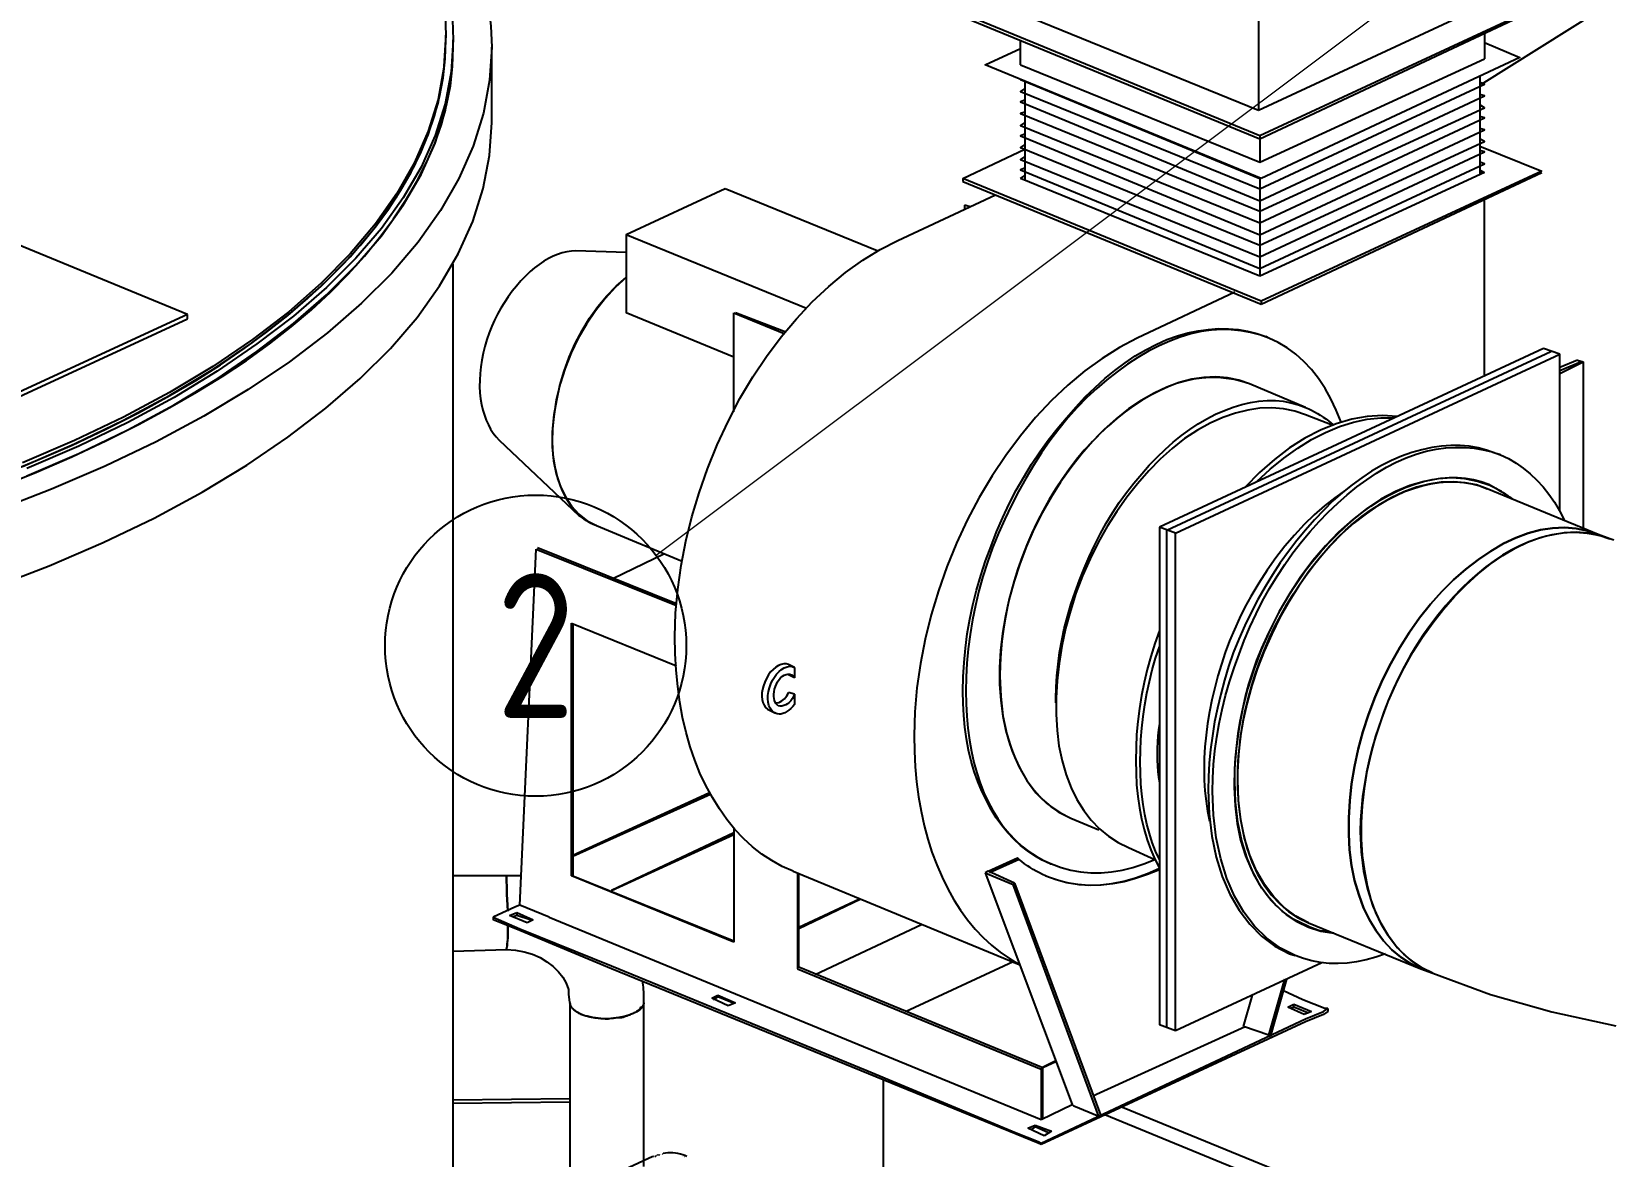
# Model space of a CAD drawing. Header units: metres. Extents: x 20 to 415, y 5 to 292.
# Drawn here: x 280.29 to 307.57, y 180.46 to 199.88 of the extents above; entities that cross this region are included whole.
import ezdxf
from ezdxf.enums import TextEntityAlignment as Align

# ---------------------------------------------------------------- set-up
doc = ezdxf.new("R2010")
doc.units = ezdxf.units.M
for name, color, linetype in [('АРМАТУРА', 8, 'Continuous'), ('ВОЗДУХОВОДЫ', 7, 'Continuous'), ('ИЗОЛЯЦИЯ', 3, 'Continuous'), ('ОБОЗНАЧЕНИЯ', 7, 'Continuous'), ('ОБОРУДОВАНИЕ', 8, 'Continuous'), ('ПОЗИЦИИ', 1, 'Continuous')]:
    doc.layers.add(name, color=color, linetype=linetype)
doc.styles.add('GOST', font='isocpeur.ttf')

msp = doc.modelspace()

# ---------------------------------------------------------------- linework, layer by layer
at = {"layer": 'АРМАТУРА'}
for points in [[(301.495, 198.082), (296.215, 200.25)], [(301.47, 198.515), (297.21, 200.25)], [(305.474, 200.378), (301.47, 198.515)], [(306.444, 200.378), (301.495, 198.082)], [(301.495, 198.031), (306.444, 200.352)], [(296.215, 200.199), (301.495, 198.031)], [(301.47, 200.224), (301.47, 198.515)], [(301.495, 198.082), (301.495, 198.031)], [(296.368, 197.342), (297.44, 197.852)], [(305.296, 197.903), (306.367, 197.47)], [(296.368, 197.342), (296.368, 197.291)], [(301.521, 195.225), (296.368, 197.342)], [(296.368, 197.291), (301.521, 195.174)], [(297.363, 197.342), (297.44, 197.393)], [(301.495, 195.659), (297.363, 197.342)], [(305.372, 197.444), (301.495, 195.659)], [(306.367, 197.47), (301.521, 195.225)], [(301.521, 195.174), (306.367, 197.444)], [(305.296, 197.495), (305.372, 197.444)], [(305.347, 197.444), (305.296, 197.444)], [(292.262, 197.164), (290.553, 196.373), (290.553, 195.021)], [(294.889, 196.092), (292.262, 197.164)], [(295.246, 196.271), (296.93, 197.062)], [(305.372, 193.95), (305.372, 196.985)], [(296.47, 196.858), (296.394, 196.883)], [(296.394, 196.883), (296.394, 196.806)], [(296.419, 196.883), (296.496, 196.858)], [(293.665, 195.098), (290.553, 196.373)], [(291.394, 189.435), (291.407, 189.837), (291.443, 190.247), (291.502, 190.661), (291.584, 191.079), (291.688, 191.498), (291.813, 191.916), (291.959, 192.332), (292.126, 192.742), (292.312, 193.146), (292.517, 193.542), (292.739, 193.916), (292.977, 194.271), (293.228, 194.607), (293.492, 194.921), (293.767, 195.212), (294.05, 195.479), (294.342, 195.72), (294.639, 195.933), (294.941, 196.117), (295.246, 196.271)], [(289.686, 196.092), (289.608, 196.088), (289.53, 196.077), (289.45, 196.059), (289.37, 196.033), (289.29, 196), (289.21, 195.96), (289.13, 195.913), (289.05, 195.86), (288.972, 195.801), (288.895, 195.735), (288.812, 195.656), (288.733, 195.573), (288.657, 195.486), (288.584, 195.396), (288.515, 195.302), (288.45, 195.204), (288.389, 195.105), (288.332, 195.002), (288.28, 194.898), (288.232, 194.791), (288.188, 194.676), (288.149, 194.56), (288.115, 194.442), (288.086, 194.325), (288.063, 194.208), (288.044, 194.092), (288.031, 193.977), (288.024, 193.863), (288.023, 193.752), (288.028, 193.644), (288.038, 193.539), (288.055, 193.439), (288.077, 193.344), (288.104, 193.254), (288.136, 193.169), (288.173, 193.089), (288.213, 193.015), (288.259, 192.946), (288.307, 192.884), (288.359, 192.827)], [(290.553, 196.067), (289.686, 196.092)], [(290.553, 195.633), (290.366, 195.461), (290.188, 195.269), (290.021, 195.057), (289.867, 194.83), (289.727, 194.587), (289.603, 194.333), (289.497, 194.068), (289.411, 193.796), (289.345, 193.518), (289.303, 193.235), (289.277, 192.966), (289.277, 192.709), (289.3, 192.466), (289.347, 192.24), (289.415, 192.034), (289.503, 191.847), (289.611, 191.683), (289.738, 191.544), (289.882, 191.432), (290.043, 191.348)], [(290.553, 195.633), (290.366, 195.461), (290.188, 195.269), (290.021, 195.057), (289.867, 194.83), (289.727, 194.587), (289.603, 194.333), (289.497, 194.068), (289.411, 193.796), (289.345, 193.518), (289.303, 193.235), (289.277, 192.966), (289.277, 192.709), (289.3, 192.466), (289.347, 192.24), (289.415, 192.034), (289.503, 191.847), (289.611, 191.683), (289.738, 191.544), (289.882, 191.432), (290.043, 191.348)], [(289.737, 191.526), (289.622, 191.659), (289.523, 191.809), (289.44, 191.977), (289.374, 192.161), (289.325, 192.359), (289.294, 192.57), (289.281, 192.792), (289.286, 193.025), (289.31, 193.267), (289.354, 193.516), (289.409, 193.768), (289.481, 194.015), (289.569, 194.258), (289.673, 194.493), (289.791, 194.718), (289.921, 194.932), (290.064, 195.132), (290.218, 195.318), (290.381, 195.485), (290.553, 195.633)], [(301.062, 195.378), (299.378, 194.587)], [(301.521, 195.225), (301.521, 195.174)], [(292.415, 194.256), (290.553, 195.021)], [(292.415, 195.021), (293.282, 194.664)], [(292.415, 193.312), (292.415, 195.021)], [(293.308, 194.689), (292.44, 195.021)], [(299.378, 194.587), (299.073, 194.427), (298.771, 194.237), (298.474, 194.02), (298.182, 193.776), (297.899, 193.507), (297.624, 193.214), (297.361, 192.899), (297.109, 192.562), (296.871, 192.207), (296.649, 191.833), (296.444, 191.444), (296.258, 191.046), (296.092, 190.639), (295.945, 190.225), (295.82, 189.808), (295.716, 189.388), (295.634, 188.968), (295.575, 188.55), (295.539, 188.135), (295.527, 187.726)], [(296.368, 188.491), (296.373, 188.737), (296.387, 188.984), (296.41, 189.232), (296.444, 189.481), (296.487, 189.732), (296.539, 189.983), (296.602, 190.234), (296.675, 190.486), (296.759, 190.738), (296.853, 190.991), (296.949, 191.241), (297.055, 191.486), (297.168, 191.726), (297.289, 191.959), (297.418, 192.187), (297.553, 192.407), (297.695, 192.62), (297.842, 192.825), (297.996, 193.022), (298.154, 193.21), (298.316, 193.396), (298.481, 193.571), (298.649, 193.735), (298.82, 193.888), (298.993, 194.03), (299.168, 194.16), (299.345, 194.278), (299.524, 194.385), (299.706, 194.479), (299.888, 194.562), (300.071, 194.625), (300.252, 194.675), (300.431, 194.713), (300.607, 194.738), (300.781, 194.75), (300.952, 194.749), (301.119, 194.735), (301.283, 194.708), (301.442, 194.667), (301.597, 194.613)], [(296.368, 188.491), (296.373, 188.737), (296.387, 188.984), (296.41, 189.232), (296.444, 189.481), (296.487, 189.732), (296.539, 189.983), (296.602, 190.234), (296.675, 190.486), (296.759, 190.738), (296.853, 190.991), (296.949, 191.241), (297.055, 191.486), (297.168, 191.726), (297.289, 191.959), (297.418, 192.187), (297.553, 192.407), (297.695, 192.62), (297.842, 192.825), (297.996, 193.022), (298.154, 193.21), (298.316, 193.396), (298.481, 193.571), (298.649, 193.735), (298.82, 193.888), (298.993, 194.03), (299.168, 194.16), (299.345, 194.278), (299.524, 194.385), (299.706, 194.479), (299.888, 194.562), (300.071, 194.625), (300.252, 194.675), (300.431, 194.713), (300.607, 194.738), (300.781, 194.75), (300.952, 194.749), (301.119, 194.735), (301.283, 194.708), (301.442, 194.667), (301.597, 194.613)], [(301.648, 194.587), (301.493, 194.642), (301.334, 194.685), (301.17, 194.715), (301.003, 194.731), (300.832, 194.734), (300.658, 194.723), (300.482, 194.699), (300.303, 194.659), (300.122, 194.605), (299.939, 194.536), (299.756, 194.454), (299.573, 194.359), (299.39, 194.253), (299.21, 194.136), (299.031, 194.007), (298.854, 193.868), (298.68, 193.718), (298.509, 193.559), (298.342, 193.389), (298.179, 193.21), (298.022, 193.015), (297.87, 192.813), (297.725, 192.603), (297.586, 192.387), (297.452, 192.164), (297.325, 191.935), (297.205, 191.701), (297.09, 191.461), (296.981, 191.216), (296.879, 190.965), (296.791, 190.719), (296.713, 190.47), (296.644, 190.221), (296.585, 189.97), (296.534, 189.719), (296.493, 189.469), (296.461, 189.22), (296.438, 188.974), (296.424, 188.731), (296.419, 188.491)], [(301.648, 194.587), (301.597, 194.613)], [(302.898, 193.133), (302.816, 193.342), (302.724, 193.537), (302.622, 193.719), (302.51, 193.888), (302.388, 194.042), (302.257, 194.182), (302.118, 194.307), (301.97, 194.417), (301.813, 194.51), (301.648, 194.587)], [(301.317, 193.797), (301.13, 193.861), (300.935, 193.901), (300.735, 193.917), (300.529, 193.909), (300.319, 193.876), (300.105, 193.821), (299.888, 193.741), (299.668, 193.638), (299.447, 193.512), (299.225, 193.363), (299.014, 193.193), (298.807, 193.006), (298.607, 192.802), (298.415, 192.583), (298.23, 192.349), (298.055, 192.101), (297.89, 191.841), (297.736, 191.568), (297.595, 191.285), (297.465, 190.991), (297.35, 190.691), (297.251, 190.39), (297.168, 190.087), (297.101, 189.786), (297.051, 189.486), (297.017, 189.189), (297.001, 188.897), (297.001, 188.61), (297.02, 188.33), (297.057, 188.058), (297.111, 187.804), (297.179, 187.566), (297.262, 187.343), (297.36, 187.137), (297.472, 186.948), (297.597, 186.778), (297.736, 186.626), (297.888, 186.495), (298.053, 186.386), (298.23, 186.298)], [(301.317, 193.797), (301.185, 193.838), (301.051, 193.87), (300.914, 193.892), (300.775, 193.904), (300.634, 193.905), (300.492, 193.896), (300.349, 193.876), (300.204, 193.844), (300.059, 193.801), (299.914, 193.746), (299.762, 193.679), (299.611, 193.602), (299.462, 193.515), (299.314, 193.418), (299.168, 193.312), (299.023, 193.196), (298.88, 193.072), (298.739, 192.939), (298.599, 192.798), (298.46, 192.649), (298.331, 192.492), (298.206, 192.328), (298.086, 192.157), (297.969, 191.98), (297.858, 191.798), (297.751, 191.609), (297.651, 191.416), (297.557, 191.219), (297.469, 191.017), (297.389, 190.812), (297.316, 190.605), (297.251, 190.397), (297.194, 190.188), (297.144, 189.978), (297.102, 189.77), (297.067, 189.562), (297.041, 189.355), (297.021, 189.15), (297.01, 188.947), (297.006, 188.746)], [(302.286, 193.389), (301.317, 193.797)], [(297.975, 188.364), (297.979, 188.557), (297.991, 188.755), (298.011, 188.955), (298.038, 189.159), (298.074, 189.365), (298.119, 189.572), (298.172, 189.78), (298.233, 189.989), (298.304, 190.197), (298.383, 190.404), (298.463, 190.609), (298.549, 190.811), (298.641, 191.008), (298.739, 191.201), (298.843, 191.39), (298.953, 191.572), (299.069, 191.749), (299.192, 191.92), (299.32, 192.084), (299.455, 192.241), (299.586, 192.39), (299.721, 192.531), (299.858, 192.664), (299.998, 192.788), (300.14, 192.904), (300.285, 193.01), (300.432, 193.107), (300.58, 193.194), (300.731, 193.271), (300.883, 193.338), (301.035, 193.393), (301.186, 193.438), (301.334, 193.472), (301.48, 193.495), (301.623, 193.507), (301.763, 193.507), (301.899, 193.495), (302.033, 193.471), (302.161, 193.436), (302.286, 193.389)], [(302.286, 193.389), (302.339, 193.365), (302.39, 193.34), (302.441, 193.313), (302.49, 193.284), (302.538, 193.255), (302.586, 193.223), (302.632, 193.19), (302.679, 193.156), (302.725, 193.12), (302.771, 193.082)], [(288.359, 192.827), (289.737, 191.526)], [(290.043, 191.348), (290.012, 191.357), (289.981, 191.369), (289.951, 191.383), (289.92, 191.4), (289.89, 191.418), (289.859, 191.438), (289.828, 191.459), (289.798, 191.481), (289.767, 191.504), (289.737, 191.526)], [(290.043, 191.348), (291.522, 190.736)], [(291.42, 189.996), (289.022, 190.965)], [(288.716, 184.793), (288.997, 190.94)], [(288.997, 190.94), (291.42, 189.971)], [(291.216, 190.863), (290.323, 190.43)], [(289.609, 189.664), (291.42, 188.925)], [(289.609, 185.303), (289.609, 189.664)], [(289.634, 189.639), (289.634, 185.303)], [(293.435, 185.379), (293.248, 185.463), (293.068, 185.563), (292.896, 185.676), (292.733, 185.804), (292.578, 185.947), (292.431, 186.103), (292.292, 186.273), (292.163, 186.455), (292.042, 186.651), (291.93, 186.859), (291.828, 187.071), (291.737, 187.296), (291.657, 187.531), (291.587, 187.777), (291.528, 188.032), (291.48, 188.297), (291.443, 188.57), (291.416, 188.851), (291.4, 189.14), (291.394, 189.435)], [(293.359, 188.95), (293.318, 188.96), (293.274, 188.96), (293.229, 188.95), (293.182, 188.931), (293.135, 188.903), (293.09, 188.866), (293.048, 188.821), (293.01, 188.769), (292.977, 188.71), (292.95, 188.644), (292.924, 188.582), (292.907, 188.52), (292.898, 188.459), (292.897, 188.4), (292.903, 188.344), (292.915, 188.293), (292.935, 188.248), (292.96, 188.21), (292.991, 188.18), (293.027, 188.16)], [(293.129, 188.109), (293.093, 188.129), (293.062, 188.159), (293.037, 188.198), (293.018, 188.244), (293.005, 188.297), (292.999, 188.355), (293, 188.417), (293.009, 188.482), (293.026, 188.55), (293.052, 188.619), (293.079, 188.678), (293.112, 188.734), (293.15, 188.784), (293.193, 188.828), (293.237, 188.864), (293.284, 188.892), (293.331, 188.911), (293.376, 188.919), (293.42, 188.916), (293.461, 188.899)], [(293.18, 188.236), (293.159, 188.254), (293.14, 188.276), (293.126, 188.301), (293.114, 188.331), (293.107, 188.364), (293.103, 188.4), (293.103, 188.438), (293.107, 188.479), (293.116, 188.523), (293.129, 188.568), (293.147, 188.612), (293.168, 188.653), (293.193, 188.689), (293.22, 188.72), (293.25, 188.746), (293.282, 188.766), (293.314, 188.779), (293.346, 188.785), (293.378, 188.783), (293.41, 188.772)], [(293.461, 188.899), (293.359, 188.95)], [(293.461, 188.899), (293.461, 188.884), (293.461, 188.868), (293.461, 188.853), (293.461, 188.837), (293.461, 188.82), (293.461, 188.802), (293.461, 188.783), (293.461, 188.764), (293.461, 188.743), (293.461, 188.721)], [(293.461, 188.899), (293.461, 188.899), (293.461, 188.899)], [(293.461, 188.721), (293.359, 188.772)], [(293.359, 188.772), (293.359, 188.772), (293.359, 188.772)], [(293.41, 188.772), (293.416, 188.771), (293.422, 188.769), (293.427, 188.766), (293.431, 188.761), (293.435, 188.756), (293.439, 188.75), (293.443, 188.743), (293.448, 188.736), (293.454, 188.728), (293.461, 188.721)], [(297.006, 188.746), (297.02, 188.395), (297.06, 188.061), (297.126, 187.747), (297.217, 187.455), (297.331, 187.187), (297.469, 186.946), (297.628, 186.735), (297.809, 186.555), (298.01, 186.408), (298.23, 186.298)], [(293.129, 188.287), (293.159, 188.289), (293.187, 188.296), (293.214, 188.306), (293.239, 188.32), (293.263, 188.338), (293.285, 188.359), (293.306, 188.382), (293.325, 188.408), (293.342, 188.436), (293.359, 188.466)], [(293.461, 188.262), (293.429, 188.225), (293.397, 188.192), (293.363, 188.163), (293.329, 188.138), (293.295, 188.118), (293.26, 188.104), (293.226, 188.095), (293.193, 188.093), (293.16, 188.097), (293.129, 188.109)], [(293.461, 188.44), (293.443, 188.396), (293.422, 188.358), (293.397, 188.324), (293.369, 188.295), (293.339, 188.271), (293.308, 188.253), (293.276, 188.24), (293.244, 188.233), (293.211, 188.231), (293.18, 188.236)], [(293.461, 188.44), (293.359, 188.466)], [(293.461, 188.44), (293.461, 188.418), (293.461, 188.397), (293.461, 188.377), (293.461, 188.359), (293.461, 188.341), (293.461, 188.325), (293.461, 188.308), (293.461, 188.292), (293.461, 188.277), (293.461, 188.262)], [(297.873, 185.507), (297.738, 185.573), (297.608, 185.648), (297.482, 185.733), (297.362, 185.827), (297.248, 185.931), (297.141, 186.045), (297.039, 186.169), (296.945, 186.303), (296.857, 186.448), (296.777, 186.604), (296.697, 186.761), (296.626, 186.927), (296.565, 187.101), (296.512, 187.283), (296.467, 187.471), (296.431, 187.665), (296.404, 187.865), (296.384, 188.069), (296.372, 188.279), (296.368, 188.491)], [(297.873, 185.507), (297.738, 185.573), (297.608, 185.648), (297.482, 185.733), (297.362, 185.827), (297.248, 185.931), (297.141, 186.045), (297.039, 186.169), (296.945, 186.303), (296.857, 186.448), (296.777, 186.604), (296.697, 186.761), (296.626, 186.927), (296.565, 187.101), (296.512, 187.283), (296.467, 187.471), (296.431, 187.665), (296.404, 187.865), (296.384, 188.069), (296.372, 188.279), (296.368, 188.491)], [(296.419, 188.491), (296.423, 188.272), (296.435, 188.057), (296.454, 187.848), (296.481, 187.645), (296.515, 187.449), (296.557, 187.259), (296.607, 187.077), (296.664, 186.902), (296.729, 186.736), (296.802, 186.578), (296.882, 186.429), (296.97, 186.288), (297.065, 186.155), (297.166, 186.032), (297.274, 185.918), (297.388, 185.814), (297.508, 185.721), (297.633, 185.638), (297.763, 185.566), (297.899, 185.507)], [(297.975, 188.287), (297.975, 188.295), (297.975, 188.302), (297.975, 188.31), (297.975, 188.318), (297.975, 188.325), (297.975, 188.333), (297.975, 188.341), (297.975, 188.348), (297.975, 188.356), (297.975, 188.364)], [(293.027, 188.16), (293.129, 188.109)], [(295.527, 187.726), (295.531, 187.453), (295.545, 187.185), (295.569, 186.922), (295.602, 186.666), (295.645, 186.416), (295.698, 186.172), (295.76, 185.936), (295.834, 185.708), (295.917, 185.488), (296.011, 185.277), (296.108, 185.076), (296.213, 184.886), (296.327, 184.706), (296.449, 184.538), (296.579, 184.381), (296.717, 184.236), (296.861, 184.102), (297.014, 183.98), (297.172, 183.87), (297.338, 183.772)], [(289.634, 185.66), (291.981, 186.731)], [(292.007, 186.706), (289.634, 185.634)], [(292.415, 186.119), (292.415, 184.155)], [(298.23, 186.298), (298.715, 186.093)], [(292.415, 186.042), (290.298, 185.048)], [(290.298, 185.048), (292.415, 186.017)], [(296.802, 185.379), (297.312, 185.609)], [(297.338, 185.583), (296.828, 185.354)], [(297.338, 185.583), (297.312, 185.609)], [(297.848, 185.277), (297.794, 185.301), (297.741, 185.326), (297.688, 185.353), (297.635, 185.381), (297.583, 185.411), (297.532, 185.443), (297.482, 185.475), (297.432, 185.51), (297.384, 185.546), (297.338, 185.583)], [(297.873, 185.507), (297.899, 185.507)], [(297.899, 185.507), (298.062, 185.446), (298.229, 185.4), (298.4, 185.369), (298.575, 185.354), (298.753, 185.354), (298.935, 185.369), (299.119, 185.4), (299.305, 185.446), (299.494, 185.507), (299.684, 185.583)], [(292.415, 184.155), (289.609, 185.303)], [(289.634, 185.303), (292.415, 184.18)], [(293.435, 185.379), (297.338, 183.772)], [(293.512, 185.354), (293.512, 183.696)], [(293.537, 183.721), (293.537, 185.328)], [(296.802, 185.379), (296.751, 185.354)], [(296.751, 185.354), (297.236, 185.15)], [(296.751, 185.354), (298.256, 181.349)], [(297.261, 185.175), (296.802, 185.379)], [(297.797, 185.303), (297.976, 185.235), (298.16, 185.186), (298.35, 185.155), (298.543, 185.142), (298.741, 185.147), (298.941, 185.169), (299.144, 185.208), (299.348, 185.265), (299.554, 185.339), (299.761, 185.43)], [(299.761, 185.405), (299.555, 185.321), (299.351, 185.252), (299.15, 185.199), (298.952, 185.162), (298.757, 185.14), (298.565, 185.135), (298.378, 185.146), (298.196, 185.173), (298.019, 185.217), (297.848, 185.277)], [(297.236, 185.15), (297.261, 185.175)], [(298.715, 181.145), (297.236, 185.15)], [(297.261, 185.175), (298.741, 181.171)], [(288.64, 184.767), (288.257, 184.589)], [(288.716, 184.793), (288.64, 184.767)], [(289.226, 184.589), (288.716, 184.793)], [(294.608, 184.895), (293.537, 184.384)], [(294.583, 184.895), (293.537, 184.41)], [(288.257, 184.589), (288.716, 184.384), (290.298, 183.747), (294.71, 181.936), (297.287, 180.864), (297.669, 180.711)], [(288.257, 184.589), (288.257, 184.538)], [(297.669, 180.686), (297.287, 180.839), (290.298, 183.696), (288.716, 184.359), (288.257, 184.538)], [(288.538, 184.614), (288.665, 184.665)], [(288.844, 184.486), (288.538, 184.614)], [(288.665, 184.614), (288.589, 184.589)], [(288.665, 184.665), (288.665, 184.614)], [(288.665, 184.665), (288.946, 184.538)], [(288.895, 184.538), (288.665, 184.614)], [(288.946, 184.538), (288.844, 184.486)], [(289.226, 184.589), (295.17, 182.14)], [(293.818, 183.594), (295.654, 184.461)], [(293.512, 183.696), (297.72, 181.961)], [(297.746, 181.987), (293.537, 183.721)], [(301.648, 182.548), (301.929, 183.517)], [(301.954, 183.517), (301.674, 182.522)], [(292.032, 183.186), (292.134, 183.237)], [(292.313, 183.058), (292.032, 183.186)], [(292.134, 183.211), (292.058, 183.16)], [(292.134, 183.237), (292.44, 183.109)], [(292.389, 183.109), (292.134, 183.211)], [(292.44, 183.109), (292.313, 183.058)], [(301.215, 182.701), (301.368, 183.237)], [(302.618, 183.007), (302.235, 183.16), (301.903, 183.313)], [(301.98, 183.033), (302.082, 183.084)], [(302.082, 183.033), (302.082, 183.084)], [(302.082, 183.084), (302.388, 182.956)], [(297.72, 180.686), (302.286, 182.829), (302.592, 182.956)], [(302.669, 182.956), (302.592, 182.905), (302.286, 182.778), (298.103, 180.839)], [(302.261, 182.905), (301.98, 183.033)], [(302.082, 183.033), (302.031, 183.007)], [(302.337, 182.931), (302.082, 183.033)], [(302.388, 182.956), (302.261, 182.905)], [(302.592, 182.956), (302.669, 183.007)], [(302.669, 183.007), (302.618, 183.007)], [(302.669, 183.007), (302.669, 182.956)], [(298.613, 181.502), (301.24, 182.701)], [(301.648, 182.548), (301.215, 182.701)], [(301.674, 182.522), (301.648, 182.548)], [(295.17, 182.14), (297.72, 181.094)], [(297.72, 181.987), (297.975, 182.114)], [(297.72, 181.961), (297.72, 181.094)], [(297.975, 182.089), (297.746, 181.987)], [(297.746, 181.12), (297.746, 181.987)], [(297.72, 181.094), (298.256, 181.349)], [(298.256, 181.349), (298.281, 181.324)], [(298.715, 181.145), (298.281, 181.324)], [(298.741, 181.171), (298.715, 181.145)], [(297.491, 180.941), (297.618, 180.992)], [(297.771, 180.813), (297.491, 180.941)], [(297.618, 180.966), (297.542, 180.915)], [(297.618, 180.992), (297.899, 180.89)], [(297.848, 180.864), (297.618, 180.966)], [(297.899, 180.89), (297.771, 180.813)], [(297.669, 180.711), (297.72, 180.686)], [(297.72, 180.66), (297.669, 180.686)], [(298.103, 180.839), (297.72, 180.66)]]:
    msp.add_lwpolyline(points, dxfattribs=at)
at = {"layer": 'ВОЗДУХОВОДЫ'}
for points in [[(297.363, 199.306), (297.363, 199.74)], [(305.372, 199.842), (305.372, 199.408)], [(301.521, 197.342), (296.751, 199.306), (297.363, 199.587)], [(305.372, 199.689), (305.985, 199.434), (301.521, 197.342)], [(297.363, 199.306), (301.495, 197.623), (305.372, 199.408)], [(297.363, 199.051), (301.495, 197.342)], [(297.44, 198.898), (297.363, 198.847), (301.495, 197.164), (305.372, 198.975), (305.296, 199)], [(297.44, 199.026), (297.44, 197.317)], [(305.296, 199.102), (305.296, 197.419)], [(297.44, 198.694), (297.363, 198.669), (301.495, 196.96), (305.372, 198.771), (305.296, 198.796)], [(297.44, 198.49), (297.363, 198.464), (301.495, 196.781), (305.372, 198.566), (305.296, 198.618)], [(297.44, 198.311), (297.363, 198.26), (301.495, 196.577), (305.372, 198.388), (305.296, 198.413)], [(297.44, 198.107), (297.363, 198.082), (301.495, 196.373), (305.372, 198.184), (305.296, 198.209)], [(301.495, 198.056), (301.495, 197.623)], [(297.44, 197.929), (297.363, 197.878), (301.495, 196.194), (305.372, 197.98), (305.296, 198.031)], [(297.44, 197.725), (297.363, 197.674), (301.495, 195.99), (305.372, 197.801), (305.296, 197.827)], [(297.44, 197.521), (297.363, 197.495), (301.495, 195.786), (305.372, 197.597), (305.296, 197.623)], [(301.495, 197.368), (301.495, 195.659)], [(302.286, 193.261), (302.099, 193.325), (301.904, 193.366), (301.704, 193.382), (301.498, 193.374), (301.288, 193.344), (301.074, 193.29), (300.857, 193.214), (300.637, 193.116), (300.416, 192.995), (300.194, 192.853), (299.983, 192.683), (299.776, 192.496), (299.576, 192.292), (299.384, 192.073), (299.2, 191.839), (299.025, 191.591), (298.86, 191.331), (298.706, 191.058), (298.564, 190.775), (298.434, 190.481), (298.32, 190.18), (298.223, 189.877), (298.142, 189.572), (298.078, 189.268), (298.03, 188.966), (297.997, 188.668), (297.981, 188.376), (297.981, 188.09), (297.996, 187.813), (298.026, 187.547), (298.081, 187.288), (298.151, 187.046), (298.237, 186.822), (298.338, 186.616), (298.454, 186.428), (298.583, 186.26), (298.725, 186.111), (298.88, 185.983), (299.047, 185.875), (299.225, 185.787)], [(302.745, 193.082), (302.286, 193.261)], [(307.337, 191.195), (305.423, 191.986)], [(307.337, 191.195), (307.149, 191.259), (306.955, 191.299), (306.755, 191.315), (306.551, 191.307), (306.342, 191.275), (306.13, 191.219), (305.916, 191.139), (305.701, 191.037), (305.485, 190.91), (305.27, 190.761), (305.052, 190.598), (304.84, 190.414), (304.636, 190.212), (304.44, 189.992), (304.253, 189.757), (304.077, 189.507), (303.911, 189.244), (303.756, 188.969), (303.614, 188.683), (303.485, 188.389), (303.371, 188.089), (303.273, 187.788), (303.193, 187.486), (303.128, 187.186), (303.08, 186.887), (303.048, 186.593), (303.032, 186.304), (303.031, 186.021), (303.046, 185.747), (303.077, 185.481), (303.131, 185.221), (303.202, 184.977), (303.287, 184.75), (303.389, 184.541), (303.504, 184.35), (303.633, 184.177), (303.776, 184.025), (303.931, 183.894), (304.097, 183.784), (304.276, 183.696)], [(304.276, 183.696), (304.097, 183.784), (303.931, 183.894), (303.776, 184.025), (303.633, 184.177), (303.504, 184.35), (303.389, 184.541), (303.287, 184.75), (303.202, 184.977), (303.131, 185.221), (303.077, 185.481), (303.046, 185.747), (303.031, 186.021), (303.032, 186.304), (303.048, 186.593), (303.08, 186.887), (303.128, 187.186), (303.193, 187.486), (303.273, 187.788), (303.371, 188.089), (303.485, 188.389), (303.614, 188.683), (303.756, 188.969), (303.911, 189.244), (304.077, 189.507), (304.253, 189.757), (304.44, 189.992), (304.636, 190.212), (304.84, 190.414), (305.052, 190.598), (305.27, 190.761), (305.485, 190.91), (305.701, 191.037), (305.916, 191.139), (306.13, 191.219), (306.342, 191.275), (306.551, 191.307), (306.755, 191.315), (306.955, 191.299), (307.149, 191.259), (307.337, 191.195)], [(304.48, 183.619), (304.302, 183.707), (304.135, 183.817), (303.981, 183.948), (303.839, 184.099), (303.711, 184.27), (303.598, 184.459), (303.5, 184.665), (303.419, 184.888), (303.354, 185.126), (303.306, 185.379), (303.27, 185.651), (303.251, 185.932), (303.25, 186.219), (303.266, 186.511), (303.3, 186.808), (303.351, 187.107), (303.418, 187.409), (303.501, 187.711), (303.6, 188.013), (303.714, 188.313), (303.844, 188.606), (303.986, 188.89), (304.14, 189.162), (304.305, 189.423), (304.48, 189.671), (304.664, 189.905), (304.856, 190.124), (305.056, 190.328), (305.263, 190.515), (305.474, 190.685), (305.689, 190.834), (305.905, 190.96), (306.12, 191.063), (306.334, 191.142), (306.546, 191.198), (306.754, 191.23), (306.959, 191.239), (307.159, 191.223), (307.353, 191.183), (307.541, 191.118)], [(307.541, 191.118), (307.416, 191.16), (307.287, 191.192), (307.154, 191.214), (307.017, 191.225), (306.877, 191.227), (306.734, 191.218), (306.589, 191.197), (306.44, 191.166), (306.29, 191.122), (306.138, 191.067), (305.985, 191.001), (305.835, 190.924), (305.686, 190.837), (305.54, 190.74), (305.395, 190.634), (305.253, 190.518), (305.113, 190.394), (304.975, 190.261), (304.841, 190.12), (304.709, 189.971), (304.575, 189.808), (304.446, 189.64), (304.324, 189.468), (304.207, 189.291), (304.097, 189.11), (303.993, 188.924), (303.895, 188.733), (303.803, 188.538), (303.718, 188.338), (303.638, 188.134), (303.565, 187.927), (303.498, 187.719), (303.437, 187.509), (303.384, 187.3), (303.338, 187.092), (303.3, 186.883), (303.27, 186.677), (303.248, 186.471), (303.234, 186.268), (303.23, 186.068)], [(307.541, 191.118), (307.337, 191.195)], [(307.609, 191.095), (307.541, 191.118)], [(303.23, 186.068), (303.244, 185.716), (303.286, 185.382), (303.355, 185.068), (303.449, 184.776), (303.568, 184.509), (303.709, 184.268), (303.872, 184.057), (304.056, 183.876), (304.259, 183.73), (304.48, 183.619)], [(299.225, 185.787), (299.684, 185.583)], [(302.337, 184.486), (304.276, 183.696)], [(304.276, 183.696), (304.48, 183.619)], [(304.48, 183.619), (305.478, 183.253), (306.537, 182.949), (307.645, 182.708)]]:
    msp.add_lwpolyline(points, dxfattribs=at)
at = {"layer": 'ИЗОЛЯЦИЯ'}
for points in [[(291.012, 180.456), (289.624, 179.811)], [(291.012, 180.456), (291.014, 180.456)], [(291.02, 180.456), (291.022, 180.456)], [(291.027, 180.457), (291.03, 180.457)], [(291.035, 180.457), (291.037, 180.457)], [(291.036, 180.461), (291.038, 180.461)], [(291.042, 180.458), (291.045, 180.458)], [(291.05, 180.46), (291.053, 180.46)], [(291.058, 180.462), (291.06, 180.462)], [(291.06, 180.46), (291.063, 180.46)], [(291.065, 180.465), (291.068, 180.465)], [(291.073, 180.469), (291.076, 180.469)], [(291.081, 180.475), (291.083, 180.475)], [(291.088, 180.482), (291.091, 180.482)], [(291.096, 180.482), (291.099, 180.482)], [(291.104, 180.482), (291.107, 180.482)], [(291.112, 180.483), (291.115, 180.483)], [(291.121, 180.484), (291.123, 180.484)], [(291.13, 180.485), (291.133, 180.485)], [(291.14, 180.487), (291.142, 180.487)], [(291.151, 180.491), (291.153, 180.491)], [(291.163, 180.495), (291.165, 180.495)], [(291.176, 180.5), (291.178, 180.5)], [(291.23, 180.513), (291.19, 180.507)], [(291.19, 180.507), (291.193, 180.507)], [(291.272, 180.517), (291.23, 180.513)], [(291.316, 180.517), (291.272, 180.517)], [(291.36, 180.515), (291.316, 180.517)], [(291.404, 180.511), (291.36, 180.515)], [(291.448, 180.504), (291.404, 180.511)], [(291.49, 180.495), (291.448, 180.504)], [(291.529, 180.484), (291.49, 180.495)], [(291.566, 180.471), (291.529, 180.484)], [(291.531, 180.456), (291.534, 180.456)], [(291.548, 180.462), (291.551, 180.462)], [(291.563, 180.46), (291.565, 180.46)], [(291.564, 180.466), (291.566, 180.466)], [(291.599, 180.456), (291.566, 180.471)], [(291.578, 180.466), (291.58, 180.466)], [(291.582, 180.461), (291.584, 180.461)], [(291.589, 180.462), (291.592, 180.462)], [(291.599, 180.456), (291.601, 180.456)], [(291.599, 180.456), (291.601, 180.456)]]:
    msp.add_lwpolyline(points, dxfattribs=at)
at = {"layer": 'ОБОЗНАЧЕНИЯ'}
for points in [[(305.321, 198.975), (334.553, 217.289)], [(299.888, 191.271), (306.52, 194.358)], [(306.673, 194.026), (307.03, 194.179)], [(299.888, 182.675), (299.888, 191.271)]]:
    msp.add_lwpolyline(points, dxfattribs=at)
at = {"layer": 'ОБОРУДОВАНИЕ'}
for points in [[(282.39, 206.117), (282.869, 205.846), (283.327, 205.569), (283.761, 205.286), (284.173, 204.998), (284.562, 204.704), (284.927, 204.405), (285.267, 204.101), (285.583, 203.791), (285.874, 203.477), (286.14, 203.158), (286.387, 202.834), (286.608, 202.507), (286.803, 202.176), (286.973, 201.842), (287.116, 201.506), (287.233, 201.169), (287.324, 200.831), (287.389, 200.492), (287.428, 200.154), (287.441, 199.816)], [(282.492, 206.091), (282.971, 205.82), (283.429, 205.541), (283.864, 205.255), (284.277, 204.963), (284.667, 204.666), (285.034, 204.363), (285.378, 204.055), (285.699, 203.743), (285.995, 203.427), (286.268, 203.107), (286.509, 202.783), (286.726, 202.456), (286.92, 202.124), (287.089, 201.789), (287.234, 201.452), (287.353, 201.112), (287.446, 200.771), (287.514, 200.428), (287.555, 200.084), (287.568, 199.74)], [(282.952, 206.168), (283.446, 205.888), (283.919, 205.602), (284.369, 205.308), (284.797, 205.008), (285.203, 204.701), (285.585, 204.388), (285.944, 204.069), (286.28, 203.745), (286.592, 203.416), (286.88, 203.081), (287.135, 202.75), (287.363, 202.415), (287.565, 202.075), (287.741, 201.732), (287.891, 201.385), (288.013, 201.035), (288.108, 200.683), (288.177, 200.328), (288.218, 199.971), (288.232, 199.612)], [(287.441, 199.816), (287.406, 199.26), (287.304, 198.707), (287.134, 198.159), (286.897, 197.618), (286.593, 197.084), (286.223, 196.558), (285.789, 196.042), (285.289, 195.537), (284.726, 195.043), (284.099, 194.562), (283.413, 194.097), (282.67, 193.65), (281.874, 193.224), (281.026, 192.818), (280.13, 192.432)], [(280.13, 192.372), (281.026, 192.759), (281.874, 193.168), (282.67, 193.597), (283.413, 194.045), (284.099, 194.511), (284.726, 194.992), (285.289, 195.486), (285.789, 195.991), (286.223, 196.506), (286.593, 197.03), (286.897, 197.561), (287.134, 198.099), (287.304, 198.643), (287.406, 199.19), (287.441, 199.74)], [(287.568, 199.74), (287.533, 199.183), (287.429, 198.63), (287.255, 198.083), (287.013, 197.541), (286.704, 197.007), (286.329, 196.482), (285.887, 195.966), (285.381, 195.46), (284.81, 194.966), (284.176, 194.485), (283.489, 194.013), (282.746, 193.562), (281.95, 193.131), (281.101, 192.721), (280.203, 192.333)], [(282.671, 193.593), (283.12, 193.857), (283.549, 194.128), (283.958, 194.405), (284.345, 194.69), (284.712, 194.98), (285.057, 195.275), (285.38, 195.575), (285.681, 195.88), (285.96, 196.188), (286.217, 196.5), (286.449, 196.816), (286.657, 197.134), (286.841, 197.454), (287, 197.777), (287.135, 198.101), (287.245, 198.427), (287.331, 198.754), (287.392, 199.082), (287.429, 199.411), (287.441, 199.74)], [(287.441, 199.74), (287.441, 199.816)], [(287.568, 199.612), (287.568, 199.74)], [(288.232, 199.612), (288.196, 199.039), (288.089, 198.469), (287.911, 197.904), (287.663, 197.344), (287.345, 196.791), (286.959, 196.246), (286.504, 195.711), (285.982, 195.188), (285.393, 194.676), (284.737, 194.179), (284.026, 193.699), (283.258, 193.238), (282.435, 192.796), (281.558, 192.375), (280.63, 191.976), (279.654, 191.599)], [(280.203, 192.206), (281.101, 192.593), (281.95, 193.003), (282.746, 193.434), (283.489, 193.886), (284.176, 194.358), (284.81, 194.839), (285.381, 195.333), (285.887, 195.838), (286.329, 196.354), (286.704, 196.88), (287.013, 197.414), (287.255, 197.955), (287.429, 198.503), (287.533, 199.055), (287.568, 199.612)], [(282.671, 193.389), (283.135, 193.653), (283.577, 193.924), (283.997, 194.202), (284.394, 194.487), (284.769, 194.779), (285.121, 195.076), (285.45, 195.38), (285.755, 195.689), (286.036, 196.003), (286.293, 196.322), (286.533, 196.644), (286.749, 196.968), (286.94, 197.293), (287.106, 197.62), (287.247, 197.948), (287.362, 198.278), (287.452, 198.609), (287.517, 198.942), (287.555, 199.276), (287.568, 199.612)], [(288.232, 198.311), (288.232, 199.612)], [(279.612, 190.28), (280.592, 190.656), (281.524, 191.056), (282.404, 191.479), (283.23, 191.924), (284, 192.391), (284.712, 192.878), (285.368, 193.376), (285.959, 193.887), (286.484, 194.41), (286.942, 194.945), (287.332, 195.49), (287.654, 196.043), (287.905, 196.603), (288.086, 197.168), (288.195, 197.739), (288.232, 198.311)], [(282.977, 194.995), (276.218, 197.776)], [(287.568, 178.747), (287.568, 195.863)], [(282.977, 194.995), (276.626, 192.062)], [(276.626, 191.986), (282.977, 194.919)], [(282.969, 194.927), (282.969, 194.926)], [(282.977, 194.919), (282.977, 194.995)], [(306.393, 194.409), (299.761, 191.322)], [(300.041, 191.22), (306.673, 194.307)], [(306.673, 194.307), (306.393, 194.409)], [(306.673, 191.603), (306.673, 194.307)], [(306.979, 194.205), (306.673, 194.077)], [(306.673, 193.975), (307.081, 194.179)], [(306.979, 194.205), (307.081, 194.179)], [(307.081, 194.179), (307.081, 191.297)], [(268.336, 189.792), (269.182, 189.867), (270.018, 189.954), (270.846, 190.054), (271.664, 190.167), (272.471, 190.293), (273.267, 190.431), (274.051, 190.583), (274.821, 190.748), (275.578, 190.926), (276.32, 191.118), (277.045, 191.316), (277.752, 191.525), (278.439, 191.746), (279.106, 191.978), (279.754, 192.222), (280.38, 192.476), (280.986, 192.74), (281.57, 193.015), (282.132, 193.299), (282.671, 193.593)], [(268.336, 189.613), (269.174, 189.682), (270.006, 189.766), (270.83, 189.864), (271.644, 189.976), (272.449, 190.101), (273.243, 190.24), (274.026, 190.391), (274.796, 190.554), (275.552, 190.728), (276.294, 190.914), (277.02, 191.112), (277.729, 191.321), (278.419, 191.542), (279.09, 191.774), (279.741, 192.018), (280.371, 192.272), (280.98, 192.536), (281.567, 192.811), (282.131, 193.095), (282.671, 193.389)], [(303.868, 193.235), (303.611, 193.25), (303.349, 193.233), (303.083, 193.185), (302.814, 193.106), (302.544, 192.996), (302.275, 192.857), (302.009, 192.689), (301.746, 192.491), (301.489, 192.265), (301.24, 192.011)], [(301.444, 192.113), (301.676, 192.325), (301.911, 192.516), (302.15, 192.686), (302.39, 192.833), (302.63, 192.958), (302.871, 193.059), (303.111, 193.135), (303.349, 193.187), (303.585, 193.212), (303.817, 193.21)], [(305.551, 192.598), (305.41, 192.652), (305.264, 192.693), (305.112, 192.72), (304.956, 192.734), (304.795, 192.735), (304.631, 192.723), (304.463, 192.698), (304.292, 192.66), (304.119, 192.61), (303.944, 192.547), (303.769, 192.472), (303.595, 192.385), (303.424, 192.286), (303.254, 192.175), (303.087, 192.053), (302.921, 191.919), (302.758, 191.774), (302.598, 191.617), (302.441, 191.45), (302.286, 191.271), (302.135, 191.091), (301.99, 190.902), (301.849, 190.705), (301.714, 190.501), (301.585, 190.289), (301.461, 190.072), (301.345, 189.849), (301.235, 189.622), (301.132, 189.39), (301.036, 189.154), (300.956, 188.916), (300.883, 188.678), (300.819, 188.438), (300.762, 188.198), (300.714, 187.959), (300.675, 187.72), (300.643, 187.483), (300.621, 187.247), (300.607, 187.013), (300.603, 186.782)], [(300.679, 186.757), (300.684, 186.988), (300.697, 187.221), (300.72, 187.457), (300.753, 187.695), (300.794, 187.933), (300.844, 188.173), (300.904, 188.412), (300.973, 188.652), (301.051, 188.891), (301.138, 189.129), (301.227, 189.364), (301.324, 189.596), (301.43, 189.824), (301.544, 190.047), (301.664, 190.264), (301.792, 190.475), (301.926, 190.679), (302.066, 190.876), (302.212, 191.066), (302.363, 191.246), (302.518, 191.418), (302.677, 191.582), (302.84, 191.737), (303.005, 191.882), (303.172, 192.018), (303.342, 192.142), (303.511, 192.255), (303.682, 192.357), (303.851, 192.446), (304.021, 192.521), (304.196, 192.583), (304.369, 192.632), (304.54, 192.667), (304.709, 192.69), (304.875, 192.7), (305.038, 192.698), (305.197, 192.684), (305.354, 192.658), (305.505, 192.62), (305.653, 192.572)], [(305.653, 192.572), (305.551, 192.598)], [(305.653, 192.572), (305.788, 192.506), (305.919, 192.429), (306.044, 192.341), (306.164, 192.244), (306.278, 192.136), (306.386, 192.018), (306.487, 191.89), (306.582, 191.753), (306.669, 191.606), (306.75, 191.45)], [(305.857, 191.807), (305.668, 191.938), (305.467, 192.04), (305.256, 192.112), (305.036, 192.156), (304.808, 192.171), (304.573, 192.156), (304.333, 192.112), (304.087, 192.04), (303.838, 191.938), (303.587, 191.807), (303.337, 191.641), (303.093, 191.451), (302.856, 191.237), (302.628, 191.002), (302.411, 190.745), (302.204, 190.47), (302.011, 190.177), (301.831, 189.868), (301.668, 189.543), (301.521, 189.205), (301.393, 188.866), (301.285, 188.523), (301.198, 188.178), (301.131, 187.834), (301.084, 187.493), (301.058, 187.158), (301.053, 186.83), (301.069, 186.512), (301.106, 186.206), (301.164, 185.915), (301.25, 185.643), (301.355, 185.393), (301.479, 185.166), (301.619, 184.964), (301.776, 184.786), (301.948, 184.635), (302.134, 184.51), (302.334, 184.414), (302.547, 184.346), (302.771, 184.308)], [(301.062, 186.935), (301.066, 187.136), (301.077, 187.341), (301.096, 187.549), (301.123, 187.76), (301.157, 187.972), (301.199, 188.184), (301.249, 188.397), (301.307, 188.608), (301.372, 188.819), (301.444, 189.027), (301.531, 189.233), (301.622, 189.436), (301.718, 189.636), (301.82, 189.833), (301.926, 190.025), (302.038, 190.211), (302.155, 190.392), (302.278, 190.565), (302.406, 190.731), (302.541, 190.889), (302.68, 191.045), (302.823, 191.192), (302.967, 191.329), (303.113, 191.457), (303.262, 191.574), (303.412, 191.682), (303.563, 191.78), (303.715, 191.868), (303.868, 191.945), (304.021, 192.011), (304.173, 192.067), (304.323, 192.112), (304.472, 192.146), (304.619, 192.169), (304.764, 192.18), (304.906, 192.18), (305.046, 192.169), (305.183, 192.145), (305.317, 192.11), (305.449, 192.062)], [(305.423, 191.986), (305.235, 192.05), (305.039, 192.09), (304.837, 192.106), (304.628, 192.098), (304.416, 192.065), (304.2, 192.01), (303.983, 191.93), (303.765, 191.827), (303.547, 191.701), (303.332, 191.552), (303.12, 191.389), (302.914, 191.205), (302.714, 191.003), (302.521, 190.783), (302.337, 190.548), (302.162, 190.298), (301.997, 190.035), (301.843, 189.76), (301.701, 189.474), (301.572, 189.18), (301.457, 188.886), (301.358, 188.589), (301.275, 188.288), (301.208, 187.987), (301.157, 187.688), (301.124, 187.391), (301.107, 187.099), (301.108, 186.815), (301.127, 186.538), (301.164, 186.272), (301.211, 186.012), (301.276, 185.768), (301.358, 185.541), (301.456, 185.331), (301.569, 185.14), (301.696, 184.968), (301.838, 184.816), (301.992, 184.684), (302.159, 184.574), (302.337, 184.486)], [(301.113, 186.961), (301.117, 187.16), (301.128, 187.361), (301.147, 187.564), (301.174, 187.767), (301.208, 187.972), (301.25, 188.177), (301.3, 188.382), (301.358, 188.588), (301.423, 188.795), (301.495, 189.001), (301.576, 189.206), (301.663, 189.408), (301.757, 189.605), (301.858, 189.798), (301.964, 189.987), (302.076, 190.169), (302.192, 190.346), (302.313, 190.517), (302.438, 190.681), (302.567, 190.838), (302.699, 190.993), (302.835, 191.138), (302.975, 191.272), (303.117, 191.397), (303.262, 191.511), (303.408, 191.615), (303.555, 191.709), (303.702, 191.794), (303.849, 191.869), (303.995, 191.935), (304.147, 191.99), (304.298, 192.035), (304.447, 192.069), (304.593, 192.092), (304.738, 192.104), (304.88, 192.104), (305.02, 192.092), (305.157, 192.069), (305.292, 192.033), (305.423, 191.986)], [(305.449, 192.062), (305.488, 192.039), (305.528, 192.016), (305.569, 191.993), (305.611, 191.969), (305.653, 191.944), (305.695, 191.919), (305.737, 191.893), (305.778, 191.865), (305.818, 191.837), (305.857, 191.807)], [(302.975, 191.96), (302.792, 191.831), (302.612, 191.688), (302.434, 191.533), (302.261, 191.365), (302.092, 191.185), (301.928, 190.994), (301.771, 190.792), (301.62, 190.579), (301.477, 190.356), (301.342, 190.124)], [(299.761, 191.322), (299.761, 182.726)], [(300.041, 191.22), (299.761, 191.322)], [(300.041, 182.624), (300.041, 191.22)], [(301.342, 190.124), (301.239, 189.938), (301.143, 189.748), (301.055, 189.554), (300.973, 189.357), (300.899, 189.158), (300.832, 188.956), (300.771, 188.752), (300.717, 188.547), (300.669, 188.341), (300.628, 188.134), (300.594, 187.929), (300.567, 187.727), (300.548, 187.529), (300.536, 187.334), (300.532, 187.143), (300.536, 186.955), (300.548, 186.771), (300.567, 186.592), (300.594, 186.417), (300.628, 186.246)], [(299.761, 189.537), (299.681, 189.314), (299.611, 189.091), (299.549, 188.866), (299.496, 188.64), (299.452, 188.415), (299.416, 188.189), (299.388, 187.964), (299.368, 187.739), (299.357, 187.515), (299.353, 187.292)], [(299.429, 187.267), (299.432, 187.46), (299.442, 187.655), (299.458, 187.852), (299.48, 188.052), (299.509, 188.252), (299.545, 188.453), (299.588, 188.655), (299.638, 188.856), (299.696, 189.057), (299.761, 189.256)], [(299.761, 187.93), (299.747, 187.823), (299.736, 187.716), (299.729, 187.61), (299.724, 187.505), (299.723, 187.401), (299.724, 187.298), (299.729, 187.198), (299.736, 187.099), (299.747, 187.003), (299.761, 186.91)], [(299.353, 187.292), (299.357, 187.08), (299.368, 186.873), (299.388, 186.672), (299.416, 186.475), (299.452, 186.285), (299.496, 186.1), (299.549, 185.923), (299.611, 185.751), (299.681, 185.587), (299.761, 185.43)], [(299.761, 185.583), (299.696, 185.725), (299.638, 185.874), (299.588, 186.029), (299.545, 186.191), (299.509, 186.358), (299.48, 186.531), (299.458, 186.709), (299.442, 186.891), (299.432, 187.077), (299.429, 187.267)], [(302.312, 184.435), (302.085, 184.546), (301.878, 184.693), (301.693, 184.874), (301.53, 185.088), (301.39, 185.332), (301.274, 185.603), (301.182, 185.902), (301.116, 186.225), (301.076, 186.57), (301.062, 186.935)], [(302.337, 184.486), (302.117, 184.603), (301.916, 184.754), (301.735, 184.936), (301.576, 185.148), (301.438, 185.389), (301.323, 185.657), (301.233, 185.949), (301.167, 186.265), (301.126, 186.603), (301.113, 186.961)], [(300.603, 186.782), (300.618, 186.372), (300.665, 185.986), (300.742, 185.624), (300.847, 185.29), (300.979, 184.984), (301.137, 184.709), (301.32, 184.466), (301.526, 184.258), (301.756, 184.085), (302.006, 183.951)], [(302.108, 183.925), (301.851, 184.054), (301.616, 184.222), (301.405, 184.429), (301.219, 184.672), (301.059, 184.949), (300.925, 185.257), (300.819, 185.594), (300.742, 185.958), (300.695, 186.346), (300.679, 186.757)], [(288.487, 185.303), (287.568, 185.303)], [(288.512, 184.691), (288.505, 184.795), (288.5, 184.891), (288.495, 184.98), (288.492, 185.06), (288.49, 185.131), (288.488, 185.19), (288.487, 185.238), (288.487, 185.273), (288.487, 185.295), (288.487, 185.303)], [(288.742, 185.303), (288.718, 185.303), (288.693, 185.303), (288.667, 185.303), (288.641, 185.303), (288.614, 185.303), (288.587, 185.303), (288.561, 185.303), (288.535, 185.303), (288.51, 185.303), (288.487, 185.303)], [(288.487, 185.303), (288.487, 185.295), (288.487, 185.273), (288.487, 185.238), (288.488, 185.19), (288.49, 185.131), (288.492, 185.06), (288.495, 184.98), (288.5, 184.891), (288.505, 184.795), (288.512, 184.691)], [(288.487, 185.303), (288.487, 185.295), (288.487, 185.273), (288.487, 185.238), (288.488, 185.19), (288.49, 185.131), (288.492, 185.06), (288.495, 184.98), (288.5, 184.891), (288.505, 184.795), (288.512, 184.691)], [(288.512, 184.691), (288.512, 184.691), (288.512, 184.691)], [(288.512, 184.435), (288.511, 184.362), (288.51, 184.295), (288.507, 184.235), (288.503, 184.182), (288.499, 184.136), (288.496, 184.098), (288.492, 184.067), (288.489, 184.045), (288.487, 184.032), (288.487, 184.027)], [(288.512, 184.435), (288.511, 184.362), (288.51, 184.295), (288.507, 184.235), (288.503, 184.182), (288.499, 184.136), (288.496, 184.098), (288.492, 184.067), (288.489, 184.045), (288.487, 184.032), (288.487, 184.027)], [(288.512, 184.384), (288.512, 184.391), (288.512, 184.397), (288.512, 184.402), (288.512, 184.406), (288.512, 184.41), (288.512, 184.414), (288.512, 184.418), (288.512, 184.423), (288.512, 184.429), (288.512, 184.435)], [(302.771, 184.308), (302.725, 184.316), (302.679, 184.324), (302.633, 184.332), (302.587, 184.342), (302.541, 184.353), (302.495, 184.365), (302.449, 184.379), (302.403, 184.395), (302.358, 184.414), (302.312, 184.435)], [(288.487, 184.027), (288.487, 184.031), (288.489, 184.042), (288.492, 184.061), (288.496, 184.087), (288.499, 184.12), (288.503, 184.16), (288.507, 184.206), (288.51, 184.259), (288.511, 184.319), (288.512, 184.384)], [(287.568, 184.002), (288.487, 184.027)], [(288.487, 184.027), (288.644, 184.018), (288.794, 183.99), (288.935, 183.946), (289.066, 183.888), (289.185, 183.817), (289.291, 183.735), (289.383, 183.645), (289.459, 183.548), (289.518, 183.445), (289.558, 183.339), (289.558, 183.316), (289.558, 183.293), (289.559, 183.27), (289.559, 183.247), (289.561, 183.224), (289.564, 183.201), (289.567, 183.178), (289.571, 183.155), (289.577, 183.132), (289.583, 183.109)], [(302.006, 183.951), (302.108, 183.925)], [(303.663, 183.951), (303.496, 183.895), (303.33, 183.85), (303.167, 183.817), (303.006, 183.795), (302.847, 183.785), (302.692, 183.787), (302.54, 183.802), (302.392, 183.83), (302.248, 183.871), (302.108, 183.925)], [(295.374, 182.956), (297.236, 183.823)], [(302.567, 183.798), (300.041, 182.624)], [(290.859, 183.109), (290.859, 183.147), (290.859, 183.186), (290.858, 183.224), (290.857, 183.262), (290.856, 183.3), (290.853, 183.339), (290.85, 183.377), (290.846, 183.415), (290.84, 183.453), (290.833, 183.492)], [(290.859, 183.109), (290.851, 183.065), (290.827, 183.024), (290.789, 182.986), (290.737, 182.952), (290.674, 182.921), (290.6, 182.894), (290.517, 182.872), (290.425, 182.853), (290.326, 182.838), (290.221, 182.829), (290.117, 182.832), (290.018, 182.843), (289.926, 182.86), (289.842, 182.883), (289.768, 182.911), (289.705, 182.944), (289.654, 182.981), (289.616, 183.021), (289.592, 183.064), (289.583, 183.109)], [(289.583, 183.109), (289.583, 183.109), (289.583, 183.109)], [(290.859, 183.109), (290.851, 183.065), (290.827, 183.024), (290.789, 182.986), (290.737, 182.952), (290.674, 182.921), (290.6, 182.894), (290.517, 182.872), (290.425, 182.853), (290.326, 182.838), (290.221, 182.829), (290.117, 182.832), (290.018, 182.843), (289.926, 182.86), (289.842, 182.883), (289.768, 182.911), (289.705, 182.944), (289.654, 182.981), (289.616, 183.021), (289.592, 183.064), (289.583, 183.109)], [(289.583, 183.109), (289.583, 183.109), (289.583, 183.109)], [(289.583, 183.109), (289.583, 183.101), (289.584, 183.091), (289.585, 183.081), (289.587, 183.07), (289.59, 183.058), (289.594, 183.047), (289.601, 183.036), (289.61, 183.025), (289.621, 183.015), (289.634, 183.007), (289.643, 182.999), (289.653, 182.989), (289.664, 182.979), (289.677, 182.968), (289.692, 182.956), (289.708, 182.945), (289.726, 182.934), (289.745, 182.923), (289.765, 182.913), (289.788, 182.905), (289.804, 182.898), (289.821, 182.893), (289.84, 182.888), (289.859, 182.883), (289.88, 182.88), (289.901, 182.876), (289.923, 182.872), (289.946, 182.867), (289.969, 182.861), (289.992, 182.854), (290.015, 182.853), (290.038, 182.851), (290.061, 182.849), (290.085, 182.845), (290.11, 182.841), (290.135, 182.837), (290.161, 182.834), (290.188, 182.831), (290.217, 182.829), (290.247, 182.829), (290.27, 182.835), (290.293, 182.841), (290.316, 182.845), (290.338, 182.849), (290.361, 182.851), (290.384, 182.852), (290.407, 182.853), (290.43, 182.854), (290.453, 182.854), (290.476, 182.854), (290.499, 182.862), (290.522, 182.869), (290.544, 182.877), (290.567, 182.885), (290.588, 182.892), (290.608, 182.9), (290.628, 182.908), (290.647, 182.915), (290.664, 182.923), (290.68, 182.931), (290.696, 182.938), (290.711, 182.946), (290.725, 182.954), (290.74, 182.963), (290.754, 182.972), (290.766, 182.982), (290.779, 182.993), (290.79, 183.005), (290.799, 183.018), (290.808, 183.033), (290.822, 183.04), (290.833, 183.048), (290.841, 183.056), (290.848, 183.063), (290.852, 183.071), (290.856, 183.078), (290.858, 183.086), (290.858, 183.094), (290.859, 183.101), (290.859, 183.109)], [(289.583, 183.109), (289.583, 183.109), (289.583, 183.109)], [(289.583, 183.109), (289.583, 181.426)], [(290.859, 180.278), (290.859, 183.109)], [(300.041, 182.624), (299.761, 182.726)], [(294.991, 181.783), (294.991, 174.335)], [(289.583, 181.451), (287.568, 181.426)], [(289.583, 181.451), (289.583, 181.4)], [(287.568, 181.375), (289.583, 181.4)], [(289.583, 181.4), (289.583, 179.691)], [(307.132, 177.753), (298.817, 181.171)], [(307.413, 177.906), (299.123, 181.298)]]:
    msp.add_lwpolyline(points, dxfattribs=at)
at = {"layer": 'ПОЗИЦИИ', "lineweight": 20}
msp.add_lwpolyline([(304.99, 201.275), (291.07, 190.835)], dxfattribs=at)
at = {"layer": 'ПОЗИЦИИ'}
msp.add_circle((288.99, 189.275), 2.6, dxfattribs=at)

# ---------------------------------------------------------------- texts
at = {"layer": 'ПОЗИЦИИ', "style": 'GOST', "width": 0.8}
msp.add_text('2', height=2.5, dxfattribs=at).set_placement((288.99, 188.025), align=Align.CENTER)

doc.saveas('drawing.dxf')
